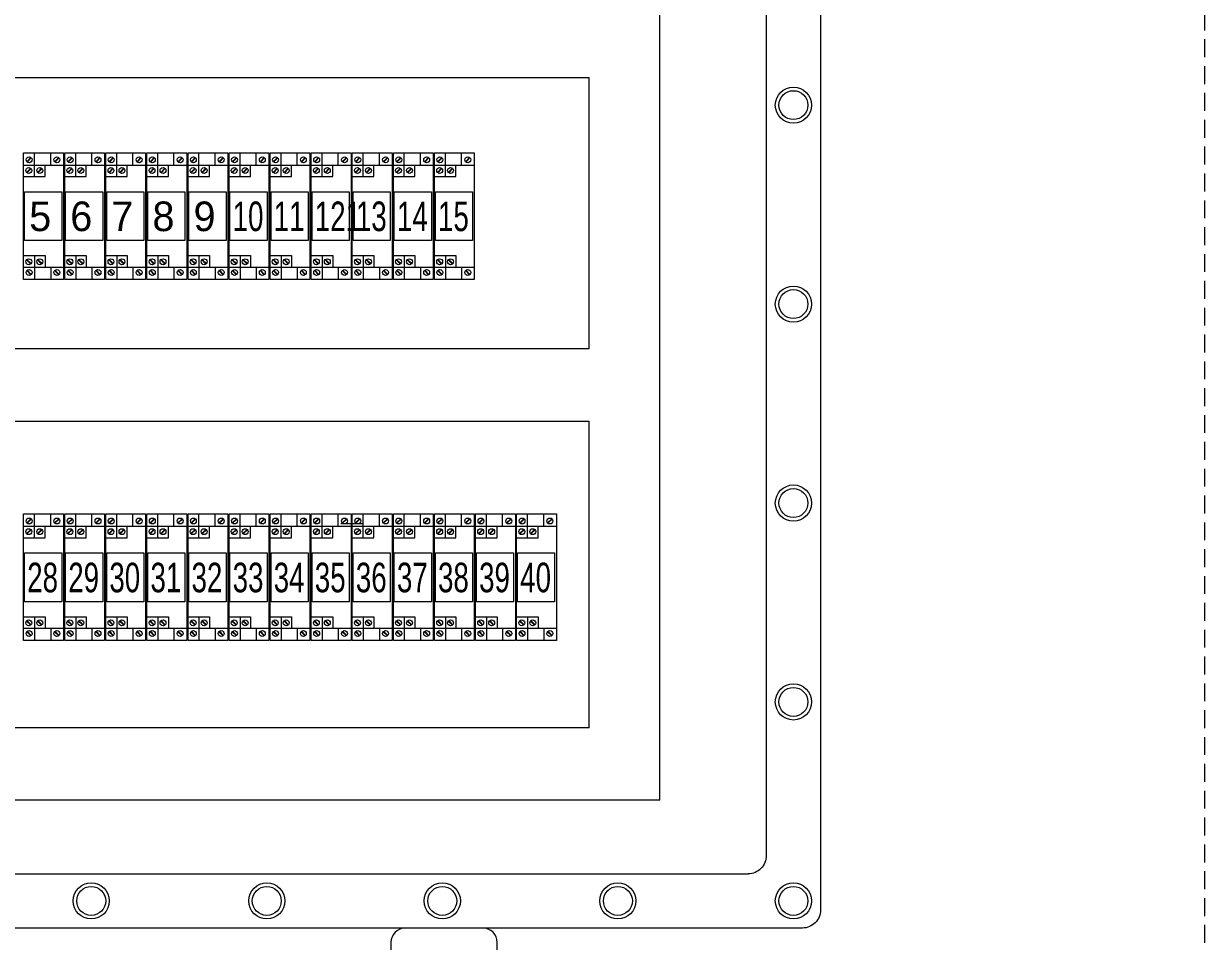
# Model space of a CAD drawing. Header units: millimetres. Extents: x 32721 to 72822, y 57624 to 123188.
# Drawn here: x 43316.1 to 43645.9, y 65148.7 to 65405.2 of the extents above; entities that cross this region are included whole.
import ezdxf

# ---------------------------------------------------------------- set-up
doc = ezdxf.new("R2010")
doc.units = ezdxf.units.MM
doc.header["$LTSCALE"] = 10
doc.linetypes.add('DASHED', pattern=[0.75, 0.5, -0.25])
doc.layers.add('1轮廓实线层', color=7, linetype='Continuous', lineweight=18)
doc.layers.add('6文字层', color=3, linetype='Continuous', lineweight=18)
doc.styles.add('样式 1', font='SIMYOU.TTF', dxfattribs={"width": 0.75})

msp = doc.modelspace()

# ---------------------------------------------------------------- linework, layer by layer
at = {"layer": '1轮廓实线层'}
for p, q in [((43493.8, 65188.21), (43493.8, 65521.04)), ((42895.68, 65390.14), (43474.09, 65390.14)), ((43474.09, 65314.33), (43474.09, 65390.14)), ((43474.09, 65314.33), (42895.68, 65314.33)), ((42895.68, 65294.11), (43474.09, 65294.11)), ((43474.09, 65208.43), (43474.09, 65294.11)), ((43474.09, 65208.43), (42895.68, 65208.43)), ((43493.8, 65188.21), (42875.97, 65188.21)), ((42851.31, 65167.62), (43518.46, 65167.62))]:
    msp.add_line(p, q, dxfattribs=at)
at = {"layer": '1轮廓实线层', "lineweight": 13}
for p, q in [((43316.12, 65369.1), (43327.24, 65369.1)), ((43316.12, 65333.72), (43316.12, 65369.1)), ((43317, 65366.62), (43318.16, 65367.78)), ((43317.1, 65366.52), (43318.26, 65367.68)), ((43319.17, 65366.23), (43319.17, 65369.1)), ((43323.68, 65365.65), (43323.68, 65369.1)), ((43324.77, 65366.62), (43325.93, 65367.78)), ((43324.87, 65366.52), (43326.04, 65367.68)), ((43327.24, 65369.1), (43327.24, 65333.72)), ((43327.6, 65369.1), (43338.72, 65369.1)), ((43327.6, 65333.72), (43327.6, 65369.1)), ((43328.47, 65366.62), (43329.63, 65367.78)), ((43328.57, 65366.52), (43329.74, 65367.68)), ((43330.65, 65366.23), (43330.65, 65369.1)), ((43335.15, 65365.65), (43335.15, 65369.1)), ((43336.25, 65366.62), (43337.41, 65367.78)), ((43336.35, 65366.52), (43337.51, 65367.68)), ((43338.72, 65369.1), (43338.72, 65333.72)), ((43339.07, 65369.1), (43350.19, 65369.1)), ((43339.07, 65333.72), (43339.07, 65369.1)), ((43339.95, 65366.62), (43341.11, 65367.78)), ((43340.05, 65366.52), (43341.21, 65367.68)), ((43342.12, 65366.23), (43342.12, 65369.1)), ((43346.62, 65365.65), (43346.62, 65369.1)), ((43347.72, 65366.62), (43348.88, 65367.78)), ((43347.82, 65366.52), (43348.98, 65367.68)), ((43350.19, 65369.1), (43350.19, 65333.72)), ((43350.54, 65369.1), (43361.66, 65369.1)), ((43350.54, 65333.72), (43350.54, 65369.1)), ((43351.42, 65366.62), (43352.58, 65367.78)), ((43351.52, 65366.52), (43352.68, 65367.68)), ((43353.59, 65366.23), (43353.59, 65369.1)), ((43358.1, 65365.65), (43358.1, 65369.1)), ((43359.19, 65366.62), (43360.35, 65367.78)), ((43359.29, 65366.52), (43360.46, 65367.68)), ((43361.66, 65369.1), (43361.66, 65333.72)), ((43362.02, 65369.1), (43373.13, 65369.1)), ((43362.02, 65333.72), (43362.02, 65369.1)), ((43362.89, 65366.62), (43364.05, 65367.78)), ((43362.99, 65366.52), (43364.15, 65367.68)), ((43365.06, 65366.23), (43365.06, 65369.1)), ((43369.57, 65365.65), (43369.57, 65369.1)), ((43370.66, 65366.62), (43371.83, 65367.78)), ((43370.77, 65366.52), (43371.93, 65367.68)), ((43373.13, 65369.1), (43373.13, 65333.72)), ((43373.49, 65369.1), (43384.61, 65369.1)), ((43373.49, 65333.72), (43373.49, 65369.1)), ((43374.36, 65366.62), (43375.53, 65367.78)), ((43374.47, 65366.52), (43375.63, 65367.68)), ((43376.54, 65366.23), (43376.54, 65369.1)), ((43381.04, 65365.65), (43381.04, 65369.1)), ((43382.14, 65366.62), (43383.3, 65367.78)), ((43382.24, 65366.52), (43383.4, 65367.68)), ((43384.61, 65369.1), (43384.61, 65333.72)), ((43384.96, 65369.1), (43396.08, 65369.1)), ((43384.96, 65333.72), (43384.96, 65369.1)), ((43385.84, 65366.62), (43387, 65367.78)), ((43385.94, 65366.52), (43387.1, 65367.68)), ((43388.01, 65366.23), (43388.01, 65369.1)), ((43392.52, 65365.65), (43392.52, 65369.1)), ((43393.61, 65366.62), (43394.77, 65367.78)), ((43393.71, 65366.52), (43394.87, 65367.68)), ((43396.08, 65369.1), (43396.08, 65333.72)), ((43396.43, 65369.1), (43407.55, 65369.1)), ((43396.43, 65333.72), (43396.43, 65369.1)), ((43397.31, 65366.62), (43398.47, 65367.78)), ((43397.41, 65366.52), (43398.57, 65367.68)), ((43399.48, 65366.23), (43399.48, 65369.1)), ((43403.99, 65365.65), (43403.99, 65369.1)), ((43405.08, 65366.62), (43406.25, 65367.78)), ((43405.19, 65366.52), (43406.35, 65367.68)), ((43407.55, 65369.1), (43407.55, 65333.72)), ((43407.91, 65369.1), (43419.03, 65369.1)), ((43407.91, 65333.72), (43407.91, 65369.1)), ((43408.78, 65366.62), (43409.95, 65367.78)), ((43408.89, 65366.52), (43410.05, 65367.68)), ((43410.96, 65366.23), (43410.96, 65369.1)), ((43415.46, 65365.65), (43415.46, 65369.1)), ((43416.56, 65366.62), (43417.72, 65367.78)), ((43416.66, 65366.52), (43417.82, 65367.68)), ((43419.03, 65369.1), (43419.03, 65333.72)), ((43419.38, 65369.1), (43430.5, 65369.1)), ((43419.38, 65333.72), (43419.38, 65369.1)), ((43420.26, 65366.62), (43421.42, 65367.78)), ((43420.36, 65366.52), (43421.52, 65367.68)), ((43422.43, 65366.23), (43422.43, 65369.1)), ((43426.94, 65365.65), (43426.94, 65369.1)), ((43428.03, 65366.62), (43429.19, 65367.78)), ((43428.13, 65366.52), (43429.29, 65367.68)), ((43430.5, 65369.1), (43430.5, 65333.72)), ((43430.85, 65369.1), (43441.97, 65369.1)), ((43430.85, 65333.72), (43430.85, 65369.1)), ((43431.73, 65366.62), (43432.89, 65367.78)), ((43431.83, 65366.52), (43432.99, 65367.68)), ((43433.9, 65366.23), (43433.9, 65369.1)), ((43438.41, 65365.65), (43438.41, 65369.1)), ((43439.5, 65366.62), (43440.67, 65367.78)), ((43439.61, 65366.52), (43440.77, 65367.68)), ((43441.97, 65369.1), (43441.97, 65333.72)), ((43316.12, 65365.65), (43327.24, 65365.65)), ((43316.92, 65363.64), (43318.09, 65364.8)), ((43317.03, 65363.54), (43318.19, 65364.7)), ((43319.17, 65362.44), (43319.17, 65366.23)), ((43319.99, 65363.64), (43321.15, 65364.8)), ((43320.09, 65363.54), (43321.25, 65364.7)), ((43322.12, 65362.44), (43322.12, 65365.65)), ((43327.6, 65365.65), (43338.72, 65365.65)), ((43328.4, 65363.64), (43329.56, 65364.8)), ((43328.5, 65363.54), (43329.66, 65364.7)), ((43330.65, 65362.44), (43330.65, 65366.23)), ((43331.46, 65363.64), (43332.62, 65364.8)), ((43331.56, 65363.54), (43332.72, 65364.7)), ((43333.6, 65362.44), (43333.6, 65365.65)), ((43339.07, 65365.65), (43350.19, 65365.65)), ((43339.87, 65363.64), (43341.03, 65364.8)), ((43339.97, 65363.54), (43341.13, 65364.7)), ((43342.12, 65362.44), (43342.12, 65366.23)), ((43342.93, 65363.64), (43344.1, 65364.8)), ((43343.04, 65363.54), (43344.2, 65364.7)), ((43345.07, 65362.44), (43345.07, 65365.65)), ((43350.54, 65365.65), (43361.66, 65365.65)), ((43351.34, 65363.64), (43352.51, 65364.8)), ((43351.45, 65363.54), (43352.61, 65364.7)), ((43353.59, 65362.44), (43353.59, 65366.23)), ((43354.41, 65363.64), (43355.57, 65364.8)), ((43354.51, 65363.54), (43355.67, 65364.7)), ((43356.54, 65362.44), (43356.54, 65365.65)), ((43362.02, 65365.65), (43373.13, 65365.65)), ((43362.82, 65363.64), (43363.98, 65364.8)), ((43362.92, 65363.54), (43364.08, 65364.7)), ((43365.06, 65362.44), (43365.06, 65366.23)), ((43365.88, 65363.64), (43367.04, 65364.8)), ((43365.98, 65363.54), (43367.14, 65364.7)), ((43368.02, 65362.44), (43368.02, 65365.65)), ((43373.49, 65365.65), (43384.61, 65365.65)), ((43374.29, 65363.64), (43375.45, 65364.8)), ((43374.39, 65363.54), (43375.55, 65364.7)), ((43376.54, 65362.44), (43376.54, 65366.23)), ((43377.35, 65363.64), (43378.51, 65364.8)), ((43377.46, 65363.54), (43378.62, 65364.7)), ((43379.49, 65362.44), (43379.49, 65365.65)), ((43384.96, 65365.65), (43396.08, 65365.65)), ((43385.76, 65363.64), (43386.92, 65364.8)), ((43385.86, 65363.54), (43387.03, 65364.7)), ((43388.01, 65362.44), (43388.01, 65366.23)), ((43388.83, 65363.64), (43389.99, 65364.8)), ((43388.93, 65363.54), (43390.09, 65364.7)), ((43390.96, 65362.44), (43390.96, 65365.65)), ((43396.43, 65365.65), (43407.55, 65365.65)), ((43397.24, 65363.64), (43398.4, 65364.8)), ((43397.34, 65363.54), (43398.5, 65364.7)), ((43399.48, 65362.44), (43399.48, 65366.23)), ((43400.3, 65363.64), (43401.46, 65364.8)), ((43400.4, 65363.54), (43401.56, 65364.7)), ((43402.44, 65362.44), (43402.44, 65365.65)), ((43407.91, 65365.65), (43419.03, 65365.65)), ((43408.71, 65363.64), (43409.87, 65364.8)), ((43408.81, 65363.54), (43409.97, 65364.7)), ((43410.96, 65362.44), (43410.96, 65366.23)), ((43411.77, 65363.64), (43412.93, 65364.8)), ((43411.87, 65363.54), (43413.04, 65364.7)), ((43413.91, 65362.44), (43413.91, 65365.65)), ((43419.38, 65365.65), (43430.5, 65365.65)), ((43420.18, 65363.64), (43421.34, 65364.8)), ((43420.28, 65363.54), (43421.45, 65364.7)), ((43422.43, 65362.44), (43422.43, 65366.23)), ((43423.25, 65363.64), (43424.41, 65364.8)), ((43423.35, 65363.54), (43424.51, 65364.7)), ((43425.38, 65362.44), (43425.38, 65365.65)), ((43430.85, 65365.65), (43441.97, 65365.65)), ((43431.66, 65363.64), (43432.82, 65364.8)), ((43431.76, 65363.54), (43432.92, 65364.7)), ((43433.9, 65362.44), (43433.9, 65366.23)), ((43434.72, 65363.64), (43435.88, 65364.8)), ((43434.82, 65363.54), (43435.98, 65364.7)), ((43436.86, 65362.44), (43436.86, 65365.65)), ((43316.12, 65362.44), (43322.12, 65362.44)), ((43327.6, 65362.44), (43333.6, 65362.44)), ((43339.07, 65362.44), (43345.07, 65362.44)), ((43350.54, 65362.44), (43356.54, 65362.44)), ((43362.02, 65362.44), (43368.02, 65362.44)), ((43373.49, 65362.44), (43379.49, 65362.44)), ((43384.96, 65362.44), (43390.96, 65362.44)), ((43396.43, 65362.44), (43402.44, 65362.44)), ((43407.91, 65362.44), (43413.91, 65362.44)), ((43419.38, 65362.44), (43425.38, 65362.44)), ((43430.85, 65362.44), (43436.86, 65362.44)), ((43316.12, 65340.39), (43322.12, 65340.39)), ((43316.92, 65339.19), (43318.09, 65338.02)), ((43317.03, 65339.29), (43318.19, 65338.13)), ((43319.17, 65340.39), (43319.17, 65336.6)), ((43319.99, 65339.19), (43321.15, 65338.02)), ((43320.09, 65339.29), (43321.25, 65338.13)), ((43322.12, 65340.39), (43322.12, 65337.18)), ((43327.6, 65340.39), (43333.6, 65340.39)), ((43328.4, 65339.19), (43329.56, 65338.02)), ((43328.5, 65339.29), (43329.66, 65338.13)), ((43330.65, 65340.39), (43330.65, 65336.6)), ((43331.46, 65339.19), (43332.62, 65338.02)), ((43331.56, 65339.29), (43332.72, 65338.13)), ((43333.6, 65340.39), (43333.6, 65337.18)), ((43339.07, 65340.39), (43345.07, 65340.39)), ((43339.87, 65339.19), (43341.03, 65338.02)), ((43339.97, 65339.29), (43341.13, 65338.13)), ((43342.12, 65340.39), (43342.12, 65336.6)), ((43342.93, 65339.19), (43344.1, 65338.02)), ((43343.04, 65339.29), (43344.2, 65338.13)), ((43345.07, 65340.39), (43345.07, 65337.18)), ((43350.54, 65340.39), (43356.54, 65340.39)), ((43351.34, 65339.19), (43352.51, 65338.02)), ((43351.45, 65339.29), (43352.61, 65338.13)), ((43353.59, 65340.39), (43353.59, 65336.6)), ((43354.41, 65339.19), (43355.57, 65338.02)), ((43354.51, 65339.29), (43355.67, 65338.13)), ((43356.54, 65340.39), (43356.54, 65337.18)), ((43362.02, 65340.39), (43368.02, 65340.39)), ((43362.82, 65339.19), (43363.98, 65338.02)), ((43362.92, 65339.29), (43364.08, 65338.13)), ((43365.06, 65340.39), (43365.06, 65336.6)), ((43365.88, 65339.19), (43367.04, 65338.02)), ((43365.98, 65339.29), (43367.14, 65338.13)), ((43368.02, 65340.39), (43368.02, 65337.18)), ((43373.49, 65340.39), (43379.49, 65340.39)), ((43374.29, 65339.19), (43375.45, 65338.02)), ((43374.39, 65339.29), (43375.55, 65338.13)), ((43376.54, 65340.39), (43376.54, 65336.6)), ((43377.35, 65339.19), (43378.51, 65338.02)), ((43377.46, 65339.29), (43378.62, 65338.13)), ((43379.49, 65340.39), (43379.49, 65337.18)), ((43384.96, 65340.39), (43390.96, 65340.39)), ((43385.76, 65339.19), (43386.92, 65338.02)), ((43385.86, 65339.29), (43387.03, 65338.13)), ((43388.01, 65340.39), (43388.01, 65336.6)), ((43388.83, 65339.19), (43389.99, 65338.02)), ((43388.93, 65339.29), (43390.09, 65338.13)), ((43390.96, 65340.39), (43390.96, 65337.18)), ((43396.43, 65340.39), (43402.44, 65340.39)), ((43397.24, 65339.19), (43398.4, 65338.02)), ((43397.34, 65339.29), (43398.5, 65338.13)), ((43399.48, 65340.39), (43399.48, 65336.6)), ((43400.3, 65339.19), (43401.46, 65338.02)), ((43400.4, 65339.29), (43401.56, 65338.13)), ((43402.44, 65340.39), (43402.44, 65337.18)), ((43407.91, 65340.39), (43413.91, 65340.39)), ((43408.71, 65339.19), (43409.87, 65338.02)), ((43408.81, 65339.29), (43409.97, 65338.13)), ((43410.96, 65340.39), (43410.96, 65336.6)), ((43411.77, 65339.19), (43412.93, 65338.02)), ((43411.87, 65339.29), (43413.04, 65338.13)), ((43413.91, 65340.39), (43413.91, 65337.18)), ((43419.38, 65340.39), (43425.38, 65340.39)), ((43420.18, 65339.19), (43421.34, 65338.02)), ((43420.28, 65339.29), (43421.45, 65338.13)), ((43422.43, 65340.39), (43422.43, 65336.6)), ((43423.25, 65339.19), (43424.41, 65338.02)), ((43423.35, 65339.29), (43424.51, 65338.13)), ((43425.38, 65340.39), (43425.38, 65337.18)), ((43430.85, 65340.39), (43436.86, 65340.39)), ((43431.66, 65339.19), (43432.82, 65338.02)), ((43431.76, 65339.29), (43432.92, 65338.13)), ((43433.9, 65340.39), (43433.9, 65336.6)), ((43434.72, 65339.19), (43435.88, 65338.02)), ((43434.82, 65339.29), (43435.98, 65338.13)), ((43436.86, 65340.39), (43436.86, 65337.18)), ((43316.12, 65337.18), (43327.24, 65337.18)), ((43317, 65336.2), (43318.16, 65335.04)), ((43317.1, 65336.31), (43318.26, 65335.14)), ((43319.17, 65336.6), (43319.17, 65333.72)), ((43323.68, 65337.18), (43323.68, 65333.72)), ((43324.77, 65336.2), (43325.93, 65335.04)), ((43324.87, 65336.31), (43326.04, 65335.14)), ((43327.6, 65337.18), (43338.72, 65337.18)), ((43328.47, 65336.2), (43329.63, 65335.04)), ((43328.57, 65336.31), (43329.74, 65335.14)), ((43330.65, 65336.6), (43330.65, 65333.72)), ((43335.15, 65337.18), (43335.15, 65333.72)), ((43336.25, 65336.2), (43337.41, 65335.04)), ((43336.35, 65336.31), (43337.51, 65335.14)), ((43339.07, 65337.18), (43350.19, 65337.18)), ((43339.95, 65336.2), (43341.11, 65335.04)), ((43340.05, 65336.31), (43341.21, 65335.14)), ((43342.12, 65336.6), (43342.12, 65333.72)), ((43346.62, 65337.18), (43346.62, 65333.72)), ((43347.72, 65336.2), (43348.88, 65335.04)), ((43347.82, 65336.31), (43348.98, 65335.14)), ((43350.54, 65337.18), (43361.66, 65337.18)), ((43351.42, 65336.2), (43352.58, 65335.04)), ((43351.52, 65336.31), (43352.68, 65335.14)), ((43353.59, 65336.6), (43353.59, 65333.72)), ((43358.1, 65337.18), (43358.1, 65333.72)), ((43359.19, 65336.2), (43360.35, 65335.04)), ((43359.29, 65336.31), (43360.46, 65335.14)), ((43362.02, 65337.18), (43373.13, 65337.18)), ((43362.89, 65336.2), (43364.05, 65335.04)), ((43362.99, 65336.31), (43364.15, 65335.14)), ((43365.06, 65336.6), (43365.06, 65333.72)), ((43369.57, 65337.18), (43369.57, 65333.72)), ((43370.66, 65336.2), (43371.83, 65335.04)), ((43370.77, 65336.31), (43371.93, 65335.14)), ((43373.49, 65337.18), (43384.61, 65337.18)), ((43374.36, 65336.2), (43375.53, 65335.04)), ((43374.47, 65336.31), (43375.63, 65335.14)), ((43376.54, 65336.6), (43376.54, 65333.72)), ((43381.04, 65337.18), (43381.04, 65333.72)), ((43382.14, 65336.2), (43383.3, 65335.04)), ((43382.24, 65336.31), (43383.4, 65335.14)), ((43384.96, 65337.18), (43396.08, 65337.18)), ((43385.84, 65336.2), (43387, 65335.04)), ((43385.94, 65336.31), (43387.1, 65335.14)), ((43388.01, 65336.6), (43388.01, 65333.72)), ((43392.52, 65337.18), (43392.52, 65333.72)), ((43393.61, 65336.2), (43394.77, 65335.04)), ((43393.71, 65336.31), (43394.87, 65335.14)), ((43396.43, 65337.18), (43407.55, 65337.18)), ((43397.31, 65336.2), (43398.47, 65335.04)), ((43397.41, 65336.31), (43398.57, 65335.14)), ((43399.48, 65336.6), (43399.48, 65333.72)), ((43403.99, 65337.18), (43403.99, 65333.72)), ((43405.08, 65336.2), (43406.25, 65335.04)), ((43405.19, 65336.31), (43406.35, 65335.14)), ((43407.91, 65337.18), (43419.03, 65337.18)), ((43408.78, 65336.2), (43409.95, 65335.04)), ((43408.89, 65336.31), (43410.05, 65335.14)), ((43410.96, 65336.6), (43410.96, 65333.72)), ((43415.46, 65337.18), (43415.46, 65333.72)), ((43416.56, 65336.2), (43417.72, 65335.04)), ((43416.66, 65336.31), (43417.82, 65335.14)), ((43419.38, 65337.18), (43430.5, 65337.18)), ((43420.26, 65336.2), (43421.42, 65335.04)), ((43420.36, 65336.31), (43421.52, 65335.14)), ((43422.43, 65336.6), (43422.43, 65333.72)), ((43426.94, 65337.18), (43426.94, 65333.72)), ((43428.03, 65336.2), (43429.19, 65335.04)), ((43428.13, 65336.31), (43429.29, 65335.14)), ((43430.85, 65337.18), (43441.97, 65337.18)), ((43431.73, 65336.2), (43432.89, 65335.04)), ((43431.83, 65336.31), (43432.99, 65335.14)), ((43433.9, 65336.6), (43433.9, 65333.72)), ((43438.41, 65337.18), (43438.41, 65333.72)), ((43439.5, 65336.2), (43440.67, 65335.04)), ((43439.61, 65336.31), (43440.77, 65335.14)), ((43327.24, 65333.72), (43316.12, 65333.72)), ((43338.72, 65333.72), (43327.6, 65333.72)), ((43350.19, 65333.72), (43339.07, 65333.72)), ((43361.66, 65333.72), (43350.54, 65333.72)), ((43373.13, 65333.72), (43362.02, 65333.72)), ((43384.61, 65333.72), (43373.49, 65333.72)), ((43396.08, 65333.72), (43384.96, 65333.72)), ((43407.55, 65333.72), (43396.43, 65333.72)), ((43419.03, 65333.72), (43407.91, 65333.72)), ((43430.5, 65333.72), (43419.38, 65333.72)), ((43441.97, 65333.72), (43430.85, 65333.72)), ((43316.12, 65268.18), (43327.24, 65268.18)), ((43316.12, 65232.8), (43316.12, 65268.18)), ((43317, 65265.69), (43318.16, 65266.86)), ((43317.1, 65265.59), (43318.26, 65266.75)), ((43319.17, 65265.3), (43319.17, 65268.18)), ((43319.17, 65261.51), (43319.17, 65265.3)), ((43323.68, 65264.72), (43323.68, 65268.18)), ((43324.77, 65265.69), (43325.93, 65266.86)), ((43324.87, 65265.59), (43326.04, 65266.75)), ((43327.24, 65268.18), (43327.24, 65232.8)), ((43327.6, 65268.18), (43338.72, 65268.18)), ((43327.6, 65232.8), (43327.6, 65268.18)), ((43328.47, 65265.69), (43329.63, 65266.86)), ((43328.57, 65265.59), (43329.74, 65266.75)), ((43330.65, 65265.3), (43330.65, 65268.18)), ((43330.65, 65261.51), (43330.65, 65265.3)), ((43335.15, 65264.72), (43335.15, 65268.18)), ((43336.25, 65265.69), (43337.41, 65266.86)), ((43336.35, 65265.59), (43337.51, 65266.75)), ((43338.72, 65268.18), (43338.72, 65232.8)), ((43339.07, 65268.18), (43350.19, 65268.18)), ((43339.07, 65232.8), (43339.07, 65268.18)), ((43339.95, 65265.69), (43341.11, 65266.86)), ((43340.05, 65265.59), (43341.21, 65266.75)), ((43342.12, 65265.3), (43342.12, 65268.18)), ((43342.12, 65261.51), (43342.12, 65265.3)), ((43346.62, 65264.72), (43346.62, 65268.18)), ((43347.72, 65265.69), (43348.88, 65266.86)), ((43347.82, 65265.59), (43348.98, 65266.75)), ((43350.19, 65268.18), (43350.19, 65232.8)), ((43350.54, 65268.18), (43361.66, 65268.18)), ((43350.54, 65232.8), (43350.54, 65268.18)), ((43351.42, 65265.69), (43352.58, 65266.86)), ((43351.52, 65265.59), (43352.68, 65266.75)), ((43353.59, 65265.3), (43353.59, 65268.18)), ((43353.59, 65261.51), (43353.59, 65265.3)), ((43358.1, 65264.72), (43358.1, 65268.18)), ((43359.19, 65265.69), (43360.35, 65266.86)), ((43359.29, 65265.59), (43360.46, 65266.75)), ((43361.66, 65268.18), (43361.66, 65232.8)), ((43362.02, 65268.18), (43373.13, 65268.18)), ((43362.02, 65232.8), (43362.02, 65268.18)), ((43362.89, 65265.69), (43364.05, 65266.86)), ((43362.99, 65265.59), (43364.15, 65266.75)), ((43365.06, 65265.3), (43365.06, 65268.18)), ((43365.06, 65261.51), (43365.06, 65265.3)), ((43369.57, 65264.72), (43369.57, 65268.18)), ((43370.66, 65265.69), (43371.83, 65266.86)), ((43370.77, 65265.59), (43371.93, 65266.75)), ((43373.13, 65268.18), (43373.13, 65232.8)), ((43373.49, 65268.18), (43384.61, 65268.18)), ((43373.49, 65232.8), (43373.49, 65268.18)), ((43374.36, 65265.69), (43375.53, 65266.86)), ((43374.47, 65265.59), (43375.63, 65266.75)), ((43376.54, 65265.3), (43376.54, 65268.18)), ((43376.54, 65261.51), (43376.54, 65265.3)), ((43381.04, 65264.72), (43381.04, 65268.18)), ((43382.14, 65265.69), (43383.3, 65266.86)), ((43382.24, 65265.59), (43383.4, 65266.75)), ((43384.61, 65268.18), (43384.61, 65232.8)), ((43384.96, 65268.18), (43396.08, 65268.18)), ((43384.96, 65232.8), (43384.96, 65268.18)), ((43385.84, 65265.69), (43387, 65266.86)), ((43385.94, 65265.59), (43387.1, 65266.75)), ((43388.01, 65265.3), (43388.01, 65268.18)), ((43388.01, 65261.51), (43388.01, 65265.3)), ((43392.52, 65264.72), (43392.52, 65268.18)), ((43393.61, 65265.69), (43394.77, 65266.86)), ((43393.71, 65265.59), (43394.87, 65266.75)), ((43396.08, 65268.18), (43396.08, 65232.8)), ((43396.43, 65268.18), (43407.55, 65268.18)), ((43396.43, 65232.8), (43396.43, 65268.18)), ((43397.31, 65265.69), (43398.47, 65266.86)), ((43397.41, 65265.59), (43398.57, 65266.75)), ((43399.48, 65265.3), (43399.48, 65268.18)), ((43399.48, 65261.51), (43399.48, 65265.3)), ((43403.99, 65264.72), (43403.99, 65268.18)), ((43409.28, 65265.38), (43404.73, 65265.38)), ((43405.08, 65265.69), (43406.25, 65266.86)), ((43405.19, 65265.59), (43406.35, 65266.75)), ((43409.9, 65265.38), (43405.35, 65265.38)), ((43410.94, 65265.38), (43406.39, 65265.38)), ((43407.55, 65268.18), (43407.55, 65232.8)), ((43407.91, 65268.18), (43419.03, 65268.18)), ((43407.91, 65232.8), (43407.91, 65268.18)), ((43408.78, 65265.69), (43409.95, 65266.86)), ((43408.89, 65265.59), (43410.05, 65266.75)), ((43410.96, 65265.3), (43410.96, 65268.18)), ((43410.96, 65261.51), (43410.96, 65265.3)), ((43415.46, 65264.72), (43415.46, 65268.18)), ((43416.56, 65265.69), (43417.72, 65266.86)), ((43416.66, 65265.59), (43417.82, 65266.75)), ((43419.03, 65268.18), (43419.03, 65232.8)), ((43419.38, 65268.18), (43430.5, 65268.18)), ((43419.38, 65232.8), (43419.38, 65268.18)), ((43420.26, 65265.69), (43421.42, 65266.86)), ((43420.36, 65265.59), (43421.52, 65266.75)), ((43422.43, 65265.3), (43422.43, 65268.18)), ((43422.43, 65261.51), (43422.43, 65265.3)), ((43426.94, 65264.72), (43426.94, 65268.18)), ((43428.03, 65265.69), (43429.19, 65266.86)), ((43428.13, 65265.59), (43429.29, 65266.75)), ((43430.5, 65268.18), (43430.5, 65232.8)), ((43430.85, 65268.18), (43441.97, 65268.18)), ((43430.85, 65232.8), (43430.85, 65268.18)), ((43431.73, 65265.69), (43432.89, 65266.86)), ((43431.83, 65265.59), (43432.99, 65266.75)), ((43433.9, 65265.3), (43433.9, 65268.18)), ((43433.9, 65261.51), (43433.9, 65265.3)), ((43438.41, 65264.72), (43438.41, 65268.18)), ((43439.5, 65265.69), (43440.67, 65266.86)), ((43439.61, 65265.59), (43440.77, 65266.75)), ((43441.97, 65268.18), (43441.97, 65232.8)), ((43442.33, 65268.18), (43453.45, 65268.18)), ((43442.33, 65232.8), (43442.33, 65268.18)), ((43443.2, 65265.69), (43444.36, 65266.86)), ((43443.31, 65265.59), (43444.47, 65266.75)), ((43445.38, 65265.3), (43445.38, 65268.18)), ((43445.38, 65261.51), (43445.38, 65265.3)), ((43449.88, 65264.72), (43449.88, 65268.18)), ((43450.98, 65265.69), (43452.14, 65266.86)), ((43451.08, 65265.59), (43452.24, 65266.75)), ((43453.45, 65268.18), (43453.45, 65232.8)), ((43453.8, 65268.18), (43464.92, 65268.18)), ((43453.8, 65232.8), (43453.8, 65268.18)), ((43454.68, 65265.69), (43455.84, 65266.86)), ((43454.78, 65265.59), (43455.94, 65266.75)), ((43456.85, 65265.3), (43456.85, 65268.18)), ((43456.85, 65261.51), (43456.85, 65265.3)), ((43461.35, 65264.72), (43461.35, 65268.18)), ((43462.45, 65265.69), (43463.61, 65266.86)), ((43462.55, 65265.59), (43463.71, 65266.75)), ((43464.92, 65268.18), (43464.92, 65232.8)), ((43316.12, 65264.72), (43327.24, 65264.72)), ((43316.92, 65262.71), (43318.09, 65263.87)), ((43317.03, 65262.61), (43318.19, 65263.77)), ((43319.99, 65262.71), (43321.15, 65263.87)), ((43320.09, 65262.61), (43321.25, 65263.77)), ((43322.12, 65261.51), (43322.12, 65264.72)), ((43327.6, 65264.72), (43338.72, 65264.72)), ((43328.4, 65262.71), (43329.56, 65263.87)), ((43328.5, 65262.61), (43329.66, 65263.77)), ((43331.46, 65262.71), (43332.62, 65263.87)), ((43331.56, 65262.61), (43332.72, 65263.77)), ((43333.6, 65261.51), (43333.6, 65264.72)), ((43339.07, 65264.72), (43350.19, 65264.72)), ((43339.87, 65262.71), (43341.03, 65263.87)), ((43339.97, 65262.61), (43341.13, 65263.77)), ((43342.93, 65262.71), (43344.1, 65263.87)), ((43343.04, 65262.61), (43344.2, 65263.77)), ((43345.07, 65261.51), (43345.07, 65264.72)), ((43350.54, 65264.72), (43361.66, 65264.72)), ((43351.34, 65262.71), (43352.51, 65263.87)), ((43351.45, 65262.61), (43352.61, 65263.77)), ((43354.41, 65262.71), (43355.57, 65263.87)), ((43354.51, 65262.61), (43355.67, 65263.77)), ((43356.54, 65261.51), (43356.54, 65264.72)), ((43362.02, 65264.72), (43373.13, 65264.72)), ((43362.82, 65262.71), (43363.98, 65263.87)), ((43362.92, 65262.61), (43364.08, 65263.77)), ((43365.88, 65262.71), (43367.04, 65263.87)), ((43365.98, 65262.61), (43367.14, 65263.77)), ((43368.02, 65261.51), (43368.02, 65264.72)), ((43373.49, 65264.72), (43384.61, 65264.72)), ((43374.29, 65262.71), (43375.45, 65263.87)), ((43374.39, 65262.61), (43375.55, 65263.77)), ((43377.35, 65262.71), (43378.51, 65263.87)), ((43377.46, 65262.61), (43378.62, 65263.77)), ((43379.49, 65261.51), (43379.49, 65264.72)), ((43384.96, 65264.72), (43396.08, 65264.72)), ((43385.76, 65262.71), (43386.92, 65263.87)), ((43385.86, 65262.61), (43387.03, 65263.77)), ((43388.83, 65262.71), (43389.99, 65263.87)), ((43388.93, 65262.61), (43390.09, 65263.77)), ((43390.96, 65261.51), (43390.96, 65264.72)), ((43396.43, 65264.72), (43407.55, 65264.72)), ((43397.24, 65262.71), (43398.4, 65263.87)), ((43397.34, 65262.61), (43398.5, 65263.77)), ((43400.3, 65262.71), (43401.46, 65263.87)), ((43400.4, 65262.61), (43401.56, 65263.77)), ((43402.44, 65261.51), (43402.44, 65264.72)), ((43407.91, 65264.72), (43419.03, 65264.72)), ((43408.71, 65262.71), (43409.87, 65263.87)), ((43408.81, 65262.61), (43409.97, 65263.77)), ((43411.77, 65262.71), (43412.93, 65263.87)), ((43411.87, 65262.61), (43413.04, 65263.77)), ((43413.91, 65261.51), (43413.91, 65264.72)), ((43419.38, 65264.72), (43430.5, 65264.72)), ((43420.18, 65262.71), (43421.34, 65263.87)), ((43420.28, 65262.61), (43421.45, 65263.77)), ((43423.25, 65262.71), (43424.41, 65263.87)), ((43423.35, 65262.61), (43424.51, 65263.77)), ((43425.38, 65261.51), (43425.38, 65264.72)), ((43430.85, 65264.72), (43441.97, 65264.72)), ((43431.66, 65262.71), (43432.82, 65263.87)), ((43431.76, 65262.61), (43432.92, 65263.77)), ((43434.72, 65262.71), (43435.88, 65263.87)), ((43434.82, 65262.61), (43435.98, 65263.77)), ((43436.86, 65261.51), (43436.86, 65264.72)), ((43442.33, 65264.72), (43453.45, 65264.72)), ((43443.13, 65262.71), (43444.29, 65263.87)), ((43443.23, 65262.61), (43444.39, 65263.77)), ((43446.19, 65262.71), (43447.35, 65263.87)), ((43446.29, 65262.61), (43447.46, 65263.77)), ((43448.33, 65261.51), (43448.33, 65264.72)), ((43453.8, 65264.72), (43464.92, 65264.72)), ((43454.6, 65262.71), (43455.76, 65263.87)), ((43454.7, 65262.61), (43455.87, 65263.77)), ((43457.67, 65262.71), (43458.83, 65263.87)), ((43457.77, 65262.61), (43458.93, 65263.77)), ((43459.8, 65261.51), (43459.8, 65264.72)), ((43316.12, 65261.51), (43322.12, 65261.51)), ((43327.6, 65261.51), (43333.6, 65261.51)), ((43339.07, 65261.51), (43345.07, 65261.51)), ((43350.54, 65261.51), (43356.54, 65261.51)), ((43362.02, 65261.51), (43368.02, 65261.51)), ((43373.49, 65261.51), (43379.49, 65261.51)), ((43384.96, 65261.51), (43390.96, 65261.51)), ((43396.43, 65261.51), (43402.44, 65261.51)), ((43407.91, 65261.51), (43413.91, 65261.51)), ((43419.38, 65261.51), (43425.38, 65261.51)), ((43430.85, 65261.51), (43436.86, 65261.51)), ((43442.33, 65261.51), (43448.33, 65261.51)), ((43453.8, 65261.51), (43459.8, 65261.51)), ((43316.12, 65239.46), (43322.12, 65239.46)), ((43319.17, 65239.46), (43319.17, 65235.67)), ((43322.12, 65239.46), (43322.12, 65236.25)), ((43327.6, 65239.46), (43333.6, 65239.46)), ((43330.65, 65239.46), (43330.65, 65235.67)), ((43333.6, 65239.46), (43333.6, 65236.25)), ((43339.07, 65239.46), (43345.07, 65239.46)), ((43342.12, 65239.46), (43342.12, 65235.67)), ((43345.07, 65239.46), (43345.07, 65236.25)), ((43350.54, 65239.46), (43356.54, 65239.46)), ((43353.59, 65239.46), (43353.59, 65235.67)), ((43356.54, 65239.46), (43356.54, 65236.25)), ((43362.02, 65239.46), (43368.02, 65239.46)), ((43365.06, 65239.46), (43365.06, 65235.67)), ((43368.02, 65239.46), (43368.02, 65236.25)), ((43373.49, 65239.46), (43379.49, 65239.46)), ((43376.54, 65239.46), (43376.54, 65235.67)), ((43379.49, 65239.46), (43379.49, 65236.25)), ((43384.96, 65239.46), (43390.96, 65239.46)), ((43388.01, 65239.46), (43388.01, 65235.67)), ((43390.96, 65239.46), (43390.96, 65236.25)), ((43396.43, 65239.46), (43402.44, 65239.46)), ((43399.48, 65239.46), (43399.48, 65235.67)), ((43402.44, 65239.46), (43402.44, 65236.25)), ((43407.91, 65239.46), (43413.91, 65239.46)), ((43410.96, 65239.46), (43410.96, 65235.67)), ((43413.91, 65239.46), (43413.91, 65236.25)), ((43419.38, 65239.46), (43425.38, 65239.46)), ((43422.43, 65239.46), (43422.43, 65235.67)), ((43425.38, 65239.46), (43425.38, 65236.25)), ((43430.85, 65239.46), (43436.86, 65239.46)), ((43433.9, 65239.46), (43433.9, 65235.67)), ((43436.86, 65239.46), (43436.86, 65236.25)), ((43442.33, 65239.46), (43448.33, 65239.46)), ((43445.38, 65239.46), (43445.38, 65235.67)), ((43448.33, 65239.46), (43448.33, 65236.25)), ((43453.8, 65239.46), (43459.8, 65239.46)), ((43456.85, 65239.46), (43456.85, 65235.67)), ((43459.8, 65239.46), (43459.8, 65236.25)), ((43316.12, 65236.25), (43327.24, 65236.25)), ((43316.92, 65238.26), (43318.09, 65237.1)), ((43317.03, 65238.36), (43318.19, 65237.2)), ((43319.17, 65235.67), (43319.17, 65232.8)), ((43319.99, 65238.26), (43321.15, 65237.1)), ((43320.09, 65238.36), (43321.25, 65237.2)), ((43323.68, 65236.25), (43323.68, 65232.8)), ((43327.6, 65236.25), (43338.72, 65236.25)), ((43328.4, 65238.26), (43329.56, 65237.1)), ((43328.5, 65238.36), (43329.66, 65237.2)), ((43330.65, 65235.67), (43330.65, 65232.8)), ((43331.46, 65238.26), (43332.62, 65237.1)), ((43331.56, 65238.36), (43332.72, 65237.2)), ((43335.15, 65236.25), (43335.15, 65232.8)), ((43339.07, 65236.25), (43350.19, 65236.25)), ((43339.87, 65238.26), (43341.03, 65237.1)), ((43339.97, 65238.36), (43341.13, 65237.2)), ((43342.12, 65235.67), (43342.12, 65232.8)), ((43342.93, 65238.26), (43344.1, 65237.1)), ((43343.04, 65238.36), (43344.2, 65237.2)), ((43346.62, 65236.25), (43346.62, 65232.8)), ((43350.54, 65236.25), (43361.66, 65236.25)), ((43351.34, 65238.26), (43352.51, 65237.1)), ((43351.45, 65238.36), (43352.61, 65237.2)), ((43353.59, 65235.67), (43353.59, 65232.8)), ((43354.41, 65238.26), (43355.57, 65237.1)), ((43354.51, 65238.36), (43355.67, 65237.2)), ((43358.1, 65236.25), (43358.1, 65232.8)), ((43362.02, 65236.25), (43373.13, 65236.25)), ((43362.82, 65238.26), (43363.98, 65237.1)), ((43362.92, 65238.36), (43364.08, 65237.2)), ((43365.06, 65235.67), (43365.06, 65232.8)), ((43365.88, 65238.26), (43367.04, 65237.1)), ((43365.98, 65238.36), (43367.14, 65237.2)), ((43369.57, 65236.25), (43369.57, 65232.8)), ((43373.49, 65236.25), (43384.61, 65236.25)), ((43374.29, 65238.26), (43375.45, 65237.1)), ((43374.39, 65238.36), (43375.55, 65237.2)), ((43376.54, 65235.67), (43376.54, 65232.8)), ((43377.35, 65238.26), (43378.51, 65237.1)), ((43377.46, 65238.36), (43378.62, 65237.2)), ((43381.04, 65236.25), (43381.04, 65232.8)), ((43384.96, 65236.25), (43396.08, 65236.25)), ((43385.76, 65238.26), (43386.92, 65237.1)), ((43385.86, 65238.36), (43387.03, 65237.2)), ((43388.01, 65235.67), (43388.01, 65232.8)), ((43388.83, 65238.26), (43389.99, 65237.1)), ((43388.93, 65238.36), (43390.09, 65237.2)), ((43392.52, 65236.25), (43392.52, 65232.8)), ((43396.43, 65236.25), (43407.55, 65236.25)), ((43397.24, 65238.26), (43398.4, 65237.1)), ((43397.34, 65238.36), (43398.5, 65237.2)), ((43399.48, 65235.67), (43399.48, 65232.8)), ((43400.3, 65238.26), (43401.46, 65237.1)), ((43400.4, 65238.36), (43401.56, 65237.2)), ((43403.99, 65236.25), (43403.99, 65232.8)), ((43407.91, 65236.25), (43419.03, 65236.25)), ((43408.71, 65238.26), (43409.87, 65237.1)), ((43408.81, 65238.36), (43409.97, 65237.2)), ((43410.96, 65235.67), (43410.96, 65232.8)), ((43411.77, 65238.26), (43412.93, 65237.1)), ((43411.87, 65238.36), (43413.04, 65237.2)), ((43415.46, 65236.25), (43415.46, 65232.8)), ((43419.38, 65236.25), (43430.5, 65236.25)), ((43420.18, 65238.26), (43421.34, 65237.1)), ((43420.28, 65238.36), (43421.45, 65237.2)), ((43422.43, 65235.67), (43422.43, 65232.8)), ((43423.25, 65238.26), (43424.41, 65237.1)), ((43423.35, 65238.36), (43424.51, 65237.2)), ((43426.94, 65236.25), (43426.94, 65232.8)), ((43430.85, 65236.25), (43441.97, 65236.25)), ((43431.66, 65238.26), (43432.82, 65237.1)), ((43431.76, 65238.36), (43432.92, 65237.2)), ((43433.9, 65235.67), (43433.9, 65232.8)), ((43434.72, 65238.26), (43435.88, 65237.1)), ((43434.82, 65238.36), (43435.98, 65237.2)), ((43438.41, 65236.25), (43438.41, 65232.8)), ((43442.33, 65236.25), (43453.45, 65236.25)), ((43443.13, 65238.26), (43444.29, 65237.1)), ((43443.23, 65238.36), (43444.39, 65237.2)), ((43445.38, 65235.67), (43445.38, 65232.8)), ((43446.19, 65238.26), (43447.35, 65237.1)), ((43446.29, 65238.36), (43447.46, 65237.2)), ((43449.88, 65236.25), (43449.88, 65232.8)), ((43453.8, 65236.25), (43464.92, 65236.25)), ((43454.6, 65238.26), (43455.76, 65237.1)), ((43454.7, 65238.36), (43455.87, 65237.2)), ((43456.85, 65235.67), (43456.85, 65232.8)), ((43457.67, 65238.26), (43458.83, 65237.1)), ((43457.77, 65238.36), (43458.93, 65237.2)), ((43461.35, 65236.25), (43461.35, 65232.8)), ((43327.24, 65232.8), (43316.12, 65232.8)), ((43317, 65235.28), (43318.16, 65234.12)), ((43317.1, 65235.38), (43318.26, 65234.22)), ((43324.77, 65235.28), (43325.93, 65234.12)), ((43324.87, 65235.38), (43326.04, 65234.22)), ((43338.72, 65232.8), (43327.6, 65232.8)), ((43328.47, 65235.28), (43329.63, 65234.12)), ((43328.57, 65235.38), (43329.74, 65234.22)), ((43336.25, 65235.28), (43337.41, 65234.12)), ((43336.35, 65235.38), (43337.51, 65234.22)), ((43350.19, 65232.8), (43339.07, 65232.8)), ((43339.95, 65235.28), (43341.11, 65234.12)), ((43340.05, 65235.38), (43341.21, 65234.22)), ((43347.72, 65235.28), (43348.88, 65234.12)), ((43347.82, 65235.38), (43348.98, 65234.22)), ((43361.66, 65232.8), (43350.54, 65232.8)), ((43351.42, 65235.28), (43352.58, 65234.12)), ((43351.52, 65235.38), (43352.68, 65234.22)), ((43359.19, 65235.28), (43360.35, 65234.12)), ((43359.29, 65235.38), (43360.46, 65234.22)), ((43373.13, 65232.8), (43362.02, 65232.8)), ((43362.89, 65235.28), (43364.05, 65234.12)), ((43362.99, 65235.38), (43364.15, 65234.22)), ((43370.66, 65235.28), (43371.83, 65234.12)), ((43370.77, 65235.38), (43371.93, 65234.22)), ((43384.61, 65232.8), (43373.49, 65232.8)), ((43374.36, 65235.28), (43375.53, 65234.12)), ((43374.47, 65235.38), (43375.63, 65234.22)), ((43382.14, 65235.28), (43383.3, 65234.12)), ((43382.24, 65235.38), (43383.4, 65234.22)), ((43396.08, 65232.8), (43384.96, 65232.8)), ((43385.84, 65235.28), (43387, 65234.12)), ((43385.94, 65235.38), (43387.1, 65234.22)), ((43393.61, 65235.28), (43394.77, 65234.12)), ((43393.71, 65235.38), (43394.87, 65234.22)), ((43407.55, 65232.8), (43396.43, 65232.8)), ((43397.31, 65235.28), (43398.47, 65234.12)), ((43397.41, 65235.38), (43398.57, 65234.22)), ((43405.08, 65235.28), (43406.25, 65234.12)), ((43405.19, 65235.38), (43406.35, 65234.22)), ((43419.03, 65232.8), (43407.91, 65232.8)), ((43408.78, 65235.28), (43409.95, 65234.12)), ((43408.89, 65235.38), (43410.05, 65234.22)), ((43416.56, 65235.28), (43417.72, 65234.12)), ((43416.66, 65235.38), (43417.82, 65234.22)), ((43430.5, 65232.8), (43419.38, 65232.8)), ((43420.26, 65235.28), (43421.42, 65234.12)), ((43420.36, 65235.38), (43421.52, 65234.22)), ((43428.03, 65235.28), (43429.19, 65234.12)), ((43428.13, 65235.38), (43429.29, 65234.22)), ((43441.97, 65232.8), (43430.85, 65232.8)), ((43431.73, 65235.28), (43432.89, 65234.12)), ((43431.83, 65235.38), (43432.99, 65234.22)), ((43439.5, 65235.28), (43440.67, 65234.12)), ((43439.61, 65235.38), (43440.77, 65234.22)), ((43453.45, 65232.8), (43442.33, 65232.8)), ((43443.2, 65235.28), (43444.36, 65234.12)), ((43443.31, 65235.38), (43444.47, 65234.22)), ((43450.98, 65235.28), (43452.14, 65234.12)), ((43451.08, 65235.38), (43452.24, 65234.22)), ((43464.92, 65232.8), (43453.8, 65232.8)), ((43454.68, 65235.28), (43455.84, 65234.12)), ((43454.78, 65235.38), (43455.94, 65234.22)), ((43462.45, 65235.28), (43463.61, 65234.12)), ((43462.55, 65235.38), (43463.71, 65234.22))]:
    msp.add_line(p, q, dxfattribs=at)
at = {"layer": '1轮廓实线层', "linetype": 'DASHED'}
msp.add_lwpolyline([(42709.92, 65663.32), (43645.86, 65663.32), (43645.86, 64797.17), (42709.92, 64797.17)], close=True, dxfattribs=at)
at = {"layer": '1轮廓实线层'}
for points in [[(43533.62, 65152.46), (42836.15, 65152.46, -0.414214), (42831.1, 65157.52), (42831.1, 65551.74, -0.414214), (42836.15, 65556.79)], [(43533.62, 65556.79, -0.414214), (43538.68, 65551.74), (43538.68, 65157.52, -0.414214), (43533.62, 65152.46)], [(43518.46, 65541.63, -0.414214), (43523.51, 65536.58), (43523.51, 65172.68, -0.414214), (43518.46, 65167.62)], [(43448.39, 65144.98), (43448.39, 65148.42, 0.414214), (43444.34, 65152.46), (43422.75, 65152.46, 0.414214), (43418.7, 65148.42), (43418.7, 65144.67)]]:
    msp.add_lwpolyline(points, format="xyb", dxfattribs=at)
at = {"layer": '1轮廓实线层', "lineweight": 13}
for points in [[(43316.37, 65358.24), (43326.74, 65358.24), (43326.74, 65344.58), (43316.37, 65344.58)], [(43327.84, 65358.24), (43338.21, 65358.24), (43338.21, 65344.58), (43327.84, 65344.58)], [(43339.31, 65358.24), (43349.68, 65358.24), (43349.68, 65344.58), (43339.31, 65344.58)], [(43350.79, 65358.24), (43361.15, 65358.24), (43361.15, 65344.58), (43350.79, 65344.58)], [(43362.26, 65358.24), (43372.63, 65358.24), (43372.63, 65344.58), (43362.26, 65344.58)], [(43373.73, 65358.24), (43384.1, 65358.24), (43384.1, 65344.58), (43373.73, 65344.58)], [(43385.21, 65358.24), (43395.57, 65358.24), (43395.57, 65344.58), (43385.21, 65344.58)], [(43396.68, 65358.24), (43407.05, 65358.24), (43407.05, 65344.58), (43396.68, 65344.58)], [(43408.15, 65358.24), (43418.52, 65358.24), (43418.52, 65344.58), (43408.15, 65344.58)], [(43419.63, 65358.24), (43429.99, 65358.24), (43429.99, 65344.58), (43419.63, 65344.58)], [(43431.1, 65358.24), (43441.47, 65358.24), (43441.47, 65344.58), (43431.1, 65344.58)], [(43316.37, 65257.32), (43326.74, 65257.32), (43326.74, 65243.66), (43316.37, 65243.66)], [(43327.84, 65257.32), (43338.21, 65257.32), (43338.21, 65243.66), (43327.84, 65243.66)], [(43339.31, 65257.32), (43349.68, 65257.32), (43349.68, 65243.66), (43339.31, 65243.66)], [(43350.79, 65257.32), (43361.15, 65257.32), (43361.15, 65243.66), (43350.79, 65243.66)], [(43362.26, 65257.32), (43372.63, 65257.32), (43372.63, 65243.66), (43362.26, 65243.66)], [(43373.73, 65257.32), (43384.1, 65257.32), (43384.1, 65243.66), (43373.73, 65243.66)], [(43385.21, 65257.32), (43395.57, 65257.32), (43395.57, 65243.66), (43385.21, 65243.66)], [(43396.68, 65257.32), (43407.05, 65257.32), (43407.05, 65243.66), (43396.68, 65243.66)], [(43408.15, 65257.32), (43418.52, 65257.32), (43418.52, 65243.66), (43408.15, 65243.66)], [(43419.63, 65257.32), (43429.99, 65257.32), (43429.99, 65243.66), (43419.63, 65243.66)], [(43431.1, 65257.32), (43441.47, 65257.32), (43441.47, 65243.66), (43431.1, 65243.66)], [(43442.57, 65257.32), (43452.94, 65257.32), (43452.94, 65243.66), (43442.57, 65243.66)], [(43454.05, 65257.32), (43464.41, 65257.32), (43464.41, 65243.66), (43454.05, 65243.66)]]:
    msp.add_lwpolyline(points, close=True, dxfattribs=at)
at = {"layer": '1轮廓实线层'}
for centre, radius in [((43531.09, 65382.42), 5.05), ((43531.09, 65382.42), 4.04), ((43531.09, 65326.83), 5.05), ((43531.09, 65326.83), 4.04), ((43531.09, 65271.23), 5.05), ((43531.09, 65271.23), 4.04), ((43531.09, 65215.64), 5.05), ((43531.09, 65215.64), 4.04), ((43334.99, 65160.04), 5.05), ((43334.99, 65160.04), 4.04), ((43384.02, 65160.04), 5.05), ((43384.02, 65160.04), 4.04), ((43433.04, 65160.04), 5.05), ((43433.04, 65160.04), 4.04), ((43482.07, 65160.04), 5.05), ((43482.07, 65160.04), 4.04), ((43531.09, 65160.04), 5.05), ((43531.09, 65160.04), 4.04)]:
    msp.add_circle(centre, radius, dxfattribs=at)
at = {"layer": '1轮廓实线层', "lineweight": 13}
for centre in [(43317.63, 65367.15), (43325.4, 65367.15), (43329.1, 65367.15), (43336.88, 65367.15), (43340.58, 65367.15), (43348.35, 65367.15), (43352.05, 65367.15), (43359.82, 65367.15), (43363.52, 65367.15), (43371.3, 65367.15), (43375, 65367.15), (43382.77, 65367.15), (43386.47, 65367.15), (43394.24, 65367.15), (43397.94, 65367.15), (43405.72, 65367.15), (43409.42, 65367.15), (43417.19, 65367.15), (43420.89, 65367.15), (43428.66, 65367.15), (43432.36, 65367.15), (43440.14, 65367.15), (43317.56, 65364.17), (43320.62, 65364.17), (43329.03, 65364.17), (43332.09, 65364.17), (43340.5, 65364.17), (43343.57, 65364.17), (43351.98, 65364.17), (43355.04, 65364.17), (43363.45, 65364.17), (43366.51, 65364.17), (43374.92, 65364.17), (43377.98, 65364.17), (43386.39, 65364.17), (43389.46, 65364.17), (43397.87, 65364.17), (43400.93, 65364.17), (43409.34, 65364.17), (43412.4, 65364.17), (43420.81, 65364.17), (43423.88, 65364.17), (43432.29, 65364.17), (43435.35, 65364.17), (43317.56, 65338.66), (43320.62, 65338.66), (43329.03, 65338.66), (43332.09, 65338.66), (43340.5, 65338.66), (43343.57, 65338.66), (43351.98, 65338.66), (43355.04, 65338.66), (43363.45, 65338.66), (43366.51, 65338.66), (43374.92, 65338.66), (43377.98, 65338.66), (43386.39, 65338.66), (43389.46, 65338.66), (43397.87, 65338.66), (43400.93, 65338.66), (43409.34, 65338.66), (43412.4, 65338.66), (43420.81, 65338.66), (43423.88, 65338.66), (43432.29, 65338.66), (43435.35, 65338.66), (43317.63, 65335.67), (43325.4, 65335.67), (43329.1, 65335.67), (43336.88, 65335.67), (43340.58, 65335.67), (43348.35, 65335.67), (43352.05, 65335.67), (43359.82, 65335.67), (43363.52, 65335.67), (43371.3, 65335.67), (43375, 65335.67), (43382.77, 65335.67), (43386.47, 65335.67), (43394.24, 65335.67), (43397.94, 65335.67), (43405.72, 65335.67), (43409.42, 65335.67), (43417.19, 65335.67), (43420.89, 65335.67), (43428.66, 65335.67), (43432.36, 65335.67), (43440.14, 65335.67), (43317.63, 65266.22), (43325.4, 65266.22), (43329.1, 65266.22), (43336.88, 65266.22), (43340.58, 65266.22), (43348.35, 65266.22), (43352.05, 65266.22), (43359.82, 65266.22), (43363.52, 65266.22), (43371.3, 65266.22), (43375, 65266.22), (43382.77, 65266.22), (43386.47, 65266.22), (43394.24, 65266.22), (43397.94, 65266.22), (43405.72, 65266.22), (43409.42, 65266.22), (43417.19, 65266.22), (43420.89, 65266.22), (43428.66, 65266.22), (43432.36, 65266.22), (43440.14, 65266.22), (43443.83, 65266.22), (43451.61, 65266.22), (43455.31, 65266.22), (43463.08, 65266.22), (43317.56, 65263.24), (43320.62, 65263.24), (43329.03, 65263.24), (43332.09, 65263.24), (43340.5, 65263.24), (43343.57, 65263.24), (43351.98, 65263.24), (43355.04, 65263.24), (43363.45, 65263.24), (43366.51, 65263.24), (43374.92, 65263.24), (43377.98, 65263.24), (43386.39, 65263.24), (43389.46, 65263.24), (43397.87, 65263.24), (43400.93, 65263.24), (43409.34, 65263.24), (43412.4, 65263.24), (43420.81, 65263.24), (43423.88, 65263.24), (43432.29, 65263.24), (43435.35, 65263.24), (43443.76, 65263.24), (43446.82, 65263.24), (43455.23, 65263.24), (43458.3, 65263.24), (43317.56, 65237.73), (43317.63, 65234.75), (43320.62, 65237.73), (43325.4, 65234.75), (43329.03, 65237.73), (43329.1, 65234.75), (43332.09, 65237.73), (43336.88, 65234.75), (43340.5, 65237.73), (43340.58, 65234.75), (43343.57, 65237.73), (43348.35, 65234.75), (43351.98, 65237.73), (43352.05, 65234.75), (43355.04, 65237.73), (43359.82, 65234.75), (43363.45, 65237.73), (43363.52, 65234.75), (43366.51, 65237.73), (43371.3, 65234.75), (43374.92, 65237.73), (43375, 65234.75), (43377.98, 65237.73), (43382.77, 65234.75), (43386.39, 65237.73), (43386.47, 65234.75), (43389.46, 65237.73), (43394.24, 65234.75), (43397.87, 65237.73), (43397.94, 65234.75), (43400.93, 65237.73), (43405.72, 65234.75), (43409.34, 65237.73), (43409.42, 65234.75), (43412.4, 65237.73), (43417.19, 65234.75), (43420.81, 65237.73), (43420.89, 65234.75), (43423.88, 65237.73), (43428.66, 65234.75), (43432.29, 65237.73), (43432.36, 65234.75), (43435.35, 65237.73), (43440.14, 65234.75), (43443.76, 65237.73), (43443.83, 65234.75), (43446.82, 65237.73), (43451.61, 65234.75), (43455.23, 65237.73), (43455.31, 65234.75), (43458.3, 65237.73), (43463.08, 65234.75)]:
    msp.add_circle(centre, 0.821, dxfattribs=at)

# ---------------------------------------------------------------- texts
at = {"layer": '6文字层', "style": '样式 1'}
for s, p in [('5', (43317.67, 65347.22)), ('6', (43329.14, 65347.22)), ('7', (43340.61, 65347.22)), ('8', (43352.09, 65347.22)), ('9', (43363.56, 65347.22))]:
    msp.add_text(s, height=8.27, rotation=360, dxfattribs=at).set_placement(p)
at = {"layer": '6文字层', "style": '样式 1', "width": 0.7}
for s, p in [('10', (43374.48, 65347.22)), ('11', (43385.95, 65347.22)), ('121', (43397.42, 65347.22)), ('13', (43408.9, 65347.22)), ('14', (43420.37, 65347.22)), ('15', (43431.84, 65347.22)), ('28', (43317.11, 65246.29)), ('29', (43328.58, 65246.29)), ('30', (43340.05, 65246.29)), ('31', (43351.53, 65246.29)), ('32', (43363, 65246.29)), ('33', (43374.48, 65246.29)), ('34', (43385.95, 65246.29)), ('35', (43397.42, 65246.29)), ('36', (43408.89, 65246.29)), ('37', (43420.37, 65246.29)), ('38', (43431.84, 65246.29)), ('39', (43443.31, 65246.29)), ('40', (43454.79, 65246.29))]:
    msp.add_text(s, height=8.269, rotation=360, dxfattribs=at).set_placement(p)

doc.saveas('drawing.dxf')
